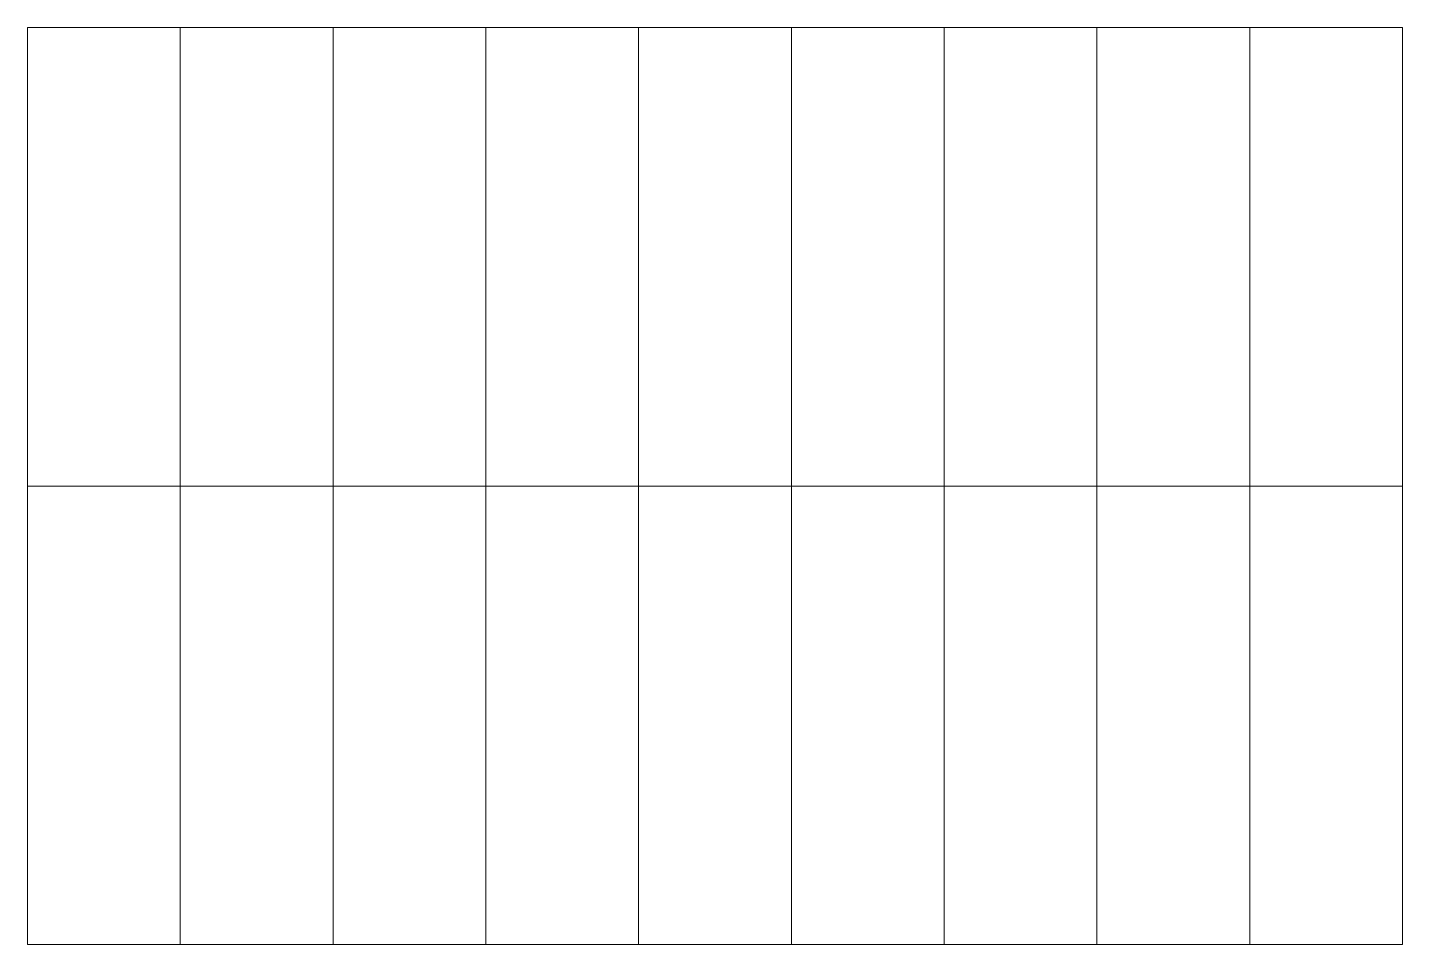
# Model space of a CAD drawing. Header units: metres. Extents: x 0 to 9, y 0 to 6.
import ezdxf

# ---------------------------------------------------------------- set-up
doc = ezdxf.new("R2010")
doc.units = ezdxf.units.M
doc.layers.add('A-DETL', color=90, linetype='Continuous', lineweight=9)

msp = doc.modelspace()

# ---------------------------------------------------------------- linework, layer by layer
at = {"layer": 'A-DETL'}
for p, q in [((0, 6, 3), (1, 6, 3)), ((0, 6, 3), (0, 6)), ((0, 4.5, 4), (0, 6, 3)), ((0, 3, 3), (0, 6, 3)), ((1, 6, 3), (2, 6, 3)), ((1, 4.5, 4), (1, 6, 3)), ((1, 3, 3), (1, 6, 3)), ((2, 6, 3), (3, 6, 3)), ((2, 4.5, 4), (2, 6, 3)), ((2, 3, 3), (2, 6, 3)), ((3, 6, 3), (4, 6, 3)), ((3, 6, 3), (3, 6)), ((3, 4.5, 4), (3, 6, 3)), ((3, 3, 3), (3, 6, 3)), ((4, 6, 3), (5, 6, 3)), ((4, 4.5, 4), (4, 6, 3)), ((4, 3, 3), (4, 6, 3)), ((5, 6, 3), (6, 6, 3)), ((5, 4.5, 4), (5, 6, 3)), ((5, 3, 3), (5, 6, 3)), ((6, 6, 3), (7, 6, 3)), ((6, 6, 3), (6, 6)), ((6, 4.5, 4), (6, 6, 3)), ((6, 3, 3), (6, 6, 3)), ((7, 6, 3), (8, 6, 3)), ((7, 4.5, 4), (7, 6, 3)), ((7, 3, 3), (7, 6, 3)), ((8, 6, 3), (9, 6, 3)), ((8, 4.5, 4), (8, 6, 3)), ((8, 3, 3), (8, 6, 3)), ((9, 6, 3), (9, 6)), ((9, 4.5, 4), (9, 6, 3)), ((9, 3, 3), (9, 6, 3)), ((0, 3, 5), (0, 4.5, 4)), ((0, 3, 3), (0, 4.5, 4)), ((1, 3, 5), (1, 4.5, 4)), ((1, 3, 3), (1, 4.5, 4)), ((2, 3, 5), (2, 4.5, 4)), ((2, 3, 3), (2, 4.5, 4)), ((3, 3, 5), (3, 4.5, 4)), ((3, 3, 3), (3, 4.5, 4)), ((4, 3, 5), (4, 4.5, 4)), ((4, 3, 3), (4, 4.5, 4)), ((5, 3, 5), (5, 4.5, 4)), ((5, 3, 3), (5, 4.5, 4)), ((6, 3, 5), (6, 4.5, 4)), ((6, 3, 3), (6, 4.5, 4)), ((7, 3, 5), (7, 4.5, 4)), ((7, 3, 3), (7, 4.5, 4)), ((8, 3, 5), (8, 4.5, 4)), ((8, 3, 3), (8, 4.5, 4)), ((9, 3, 5), (9, 4.5, 4)), ((9, 3, 3), (9, 4.5, 4)), ((0, 3, 5), (1, 3, 5)), ((0, 1.5, 4), (0, 3, 5)), ((0, 0, 3), (0, 3, 5)), ((0, 3, 3), (0, 1.5, 4)), ((0, 3, 3), (0, 3, 5)), ((0, 0, 3), (0, 3, 3)), ((1, 3, 5), (2, 3, 5)), ((1, 1.5, 4), (1, 3, 5)), ((1, 0, 3), (1, 3, 5)), ((1, 3, 3), (1, 1.5, 4)), ((1, 3, 3), (1, 3, 5)), ((1, 0, 3), (1, 3, 3)), ((2, 3, 5), (3, 3, 5)), ((2, 1.5, 4), (2, 3, 5)), ((2, 0, 3), (2, 3, 5)), ((2, 3, 3), (2, 1.5, 4)), ((2, 3, 3), (2, 3, 5)), ((2, 0, 3), (2, 3, 3)), ((3, 3, 5), (4, 3, 5)), ((3, 1.5, 4), (3, 3, 5)), ((3, 0, 3), (3, 3, 5)), ((3, 3, 3), (3, 1.5, 4)), ((3, 3, 3), (3, 3, 5)), ((3, 0, 3), (3, 3, 3)), ((4, 3, 5), (5, 3, 5)), ((4, 1.5, 4), (4, 3, 5)), ((4, 0, 3), (4, 3, 5)), ((4, 3, 3), (4, 1.5, 4)), ((4, 3, 3), (4, 3, 5)), ((4, 0, 3), (4, 3, 3)), ((5, 3, 5), (6, 3, 5)), ((5, 1.5, 4), (5, 3, 5)), ((5, 0, 3), (5, 3, 5)), ((5, 3, 3), (5, 1.5, 4)), ((5, 3, 3), (5, 3, 5)), ((5, 0, 3), (5, 3, 3)), ((6, 3, 5), (7, 3, 5)), ((6, 1.5, 4), (6, 3, 5)), ((6, 0, 3), (6, 3, 5)), ((6, 3, 3), (6, 1.5, 4)), ((6, 3, 3), (6, 3, 5)), ((6, 0, 3), (6, 3, 3)), ((7, 3, 5), (8, 3, 5)), ((7, 1.5, 4), (7, 3, 5)), ((7, 0, 3), (7, 3, 5)), ((7, 3, 3), (7, 1.5, 4)), ((7, 3, 3), (7, 3, 5)), ((7, 0, 3), (7, 3, 3)), ((8, 3, 5), (9, 3, 5)), ((8, 1.5, 4), (8, 3, 5)), ((8, 0, 3), (8, 3, 5)), ((8, 3, 3), (8, 1.5, 4)), ((8, 3, 3), (8, 3, 5)), ((8, 0, 3), (8, 3, 3)), ((9, 1.5, 4), (9, 3, 5)), ((9, 0, 3), (9, 3, 5)), ((9, 3, 3), (9, 1.5, 4)), ((9, 3, 3), (9, 3, 5)), ((9, 0, 3), (9, 3, 3)), ((0, 0, 3), (0, 1.5, 4)), ((1, 0, 3), (1, 1.5, 4)), ((2, 0, 3), (2, 1.5, 4)), ((3, 0, 3), (3, 1.5, 4)), ((4, 0, 3), (4, 1.5, 4)), ((5, 0, 3), (5, 1.5, 4)), ((6, 0, 3), (6, 1.5, 4)), ((7, 0, 3), (7, 1.5, 4)), ((8, 0, 3), (8, 1.5, 4)), ((9, 0, 3), (9, 1.5, 4)), ((0, 0, 3), (1, 0, 3)), ((0, 0, 3), (0, 0)), ((1, 0, 3), (2, 0, 3)), ((2, 0, 3), (3, 0, 3)), ((3, 0, 3), (4, 0, 3)), ((3, 0, 3), (3, 0)), ((4, 0, 3), (5, 0, 3)), ((5, 0, 3), (6, 0, 3)), ((6, 0, 3), (7, 0, 3)), ((6, 0, 3), (6, 0)), ((7, 0, 3), (8, 0, 3)), ((8, 0, 3), (9, 0, 3)), ((9, 0, 3), (9, 0))]:
    msp.add_line(p, q, dxfattribs=at)

doc.saveas('drawing.dxf')
